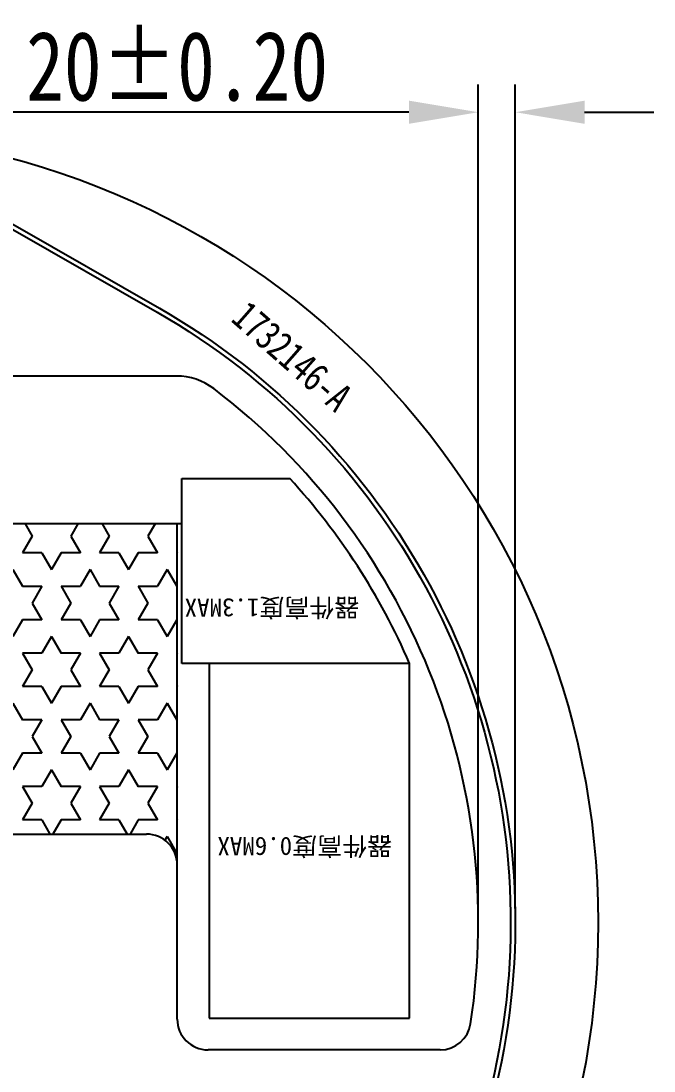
# Model space of a CAD drawing. Header units: inches. Extents: x 1586 to 1904, y -864 to -636.
# Drawn here: x 1840.36 to 1860.89, y -751.12 to -717.06 of the extents above; entities that cross this region are included whole.
import ezdxf

# ---------------------------------------------------------------- set-up
doc = ezdxf.new("R2010")
doc.units = ezdxf.units.IN
doc.header["$LTSCALE"] = 0.909449
doc.header["$MEASUREMENT"] = 0
doc.header["$PDMODE"] = 3
doc.header["$PDSIZE"] = 0.3125
doc.layers.get('0').update_dxf_attribs({"linetype": 'CONTINUOUS'})
doc.layers.get('Defpoints').update_dxf_attribs({"linetype": 'CONTINUOUS'})
doc.layers.add('DIM', color=7, linetype='CONTINUOUS')
doc.layers.add('DIM（标注）', color=3, linetype='CONTINUOUS')
doc.styles.add('CCN-1', font='', dxfattribs={"width": 0.85})
doc.styles.add('宋', font='', dxfattribs={"height": 2})
doc.styles.add('宋体', font='', dxfattribs={"width": 0.8})
doc.styles.get('CCN-1').set_extended_font_data('SimSun')
doc.styles.get('宋').set_extended_font_data('SimSun')
doc.styles.get('宋体').set_extended_font_data('SimSun')
doc.dimstyles.new('DIM-CCN', dxfattribs={"dimscale": 0.9, "dimtxt": 1.7, "dimasz": 1.8, "dimexe": 1.5, "dimexo": 0.5, "dimgap": 0.3, "dimtad": 1, "dimzin": 0, "dimdsep": 46, "dimtxsty": 'CCN-1', "dimblk": 'OPEN30', "dimcen": 0.05, "dimclrd": 256, "dimclre": 256, "dimclrt": 256, "dimadec": 0, "dimazin": 0, "dimtfac": 1, "dimtofl": 0, "dimtmove": 0, "dimatfit": 3, "dimldrblk": 'OPEN30', "dimfxl": 1, "dimtolj": 1, "dimtzin": 0, "dimlwd": -1, "dimlwe": -1, "dimarcsym": 0})

# ---------------------------------------------------------------- blocks, each defined once
blk = doc.blocks.new('*D218')
at = {"layer": 'Defpoints', "color": 0}
for p in [(1855.189, -720.021), (1855.189, -746.302), (1856.389, -746.301)]:
    blk.add_point(p, dxfattribs=at)
at = {"layer": 'DIM（标注）'}
for p, q in [((1855.189, -745.852), (1855.189, -719.121)), ((1856.389, -745.851), (1856.389, -719.121)), ((1852.939, -720.021), (1837.7, -720.021)), ((1858.639, -720.021), (1860.889, -720.021))]:
    blk.add_line(p, q, dxfattribs=at)
for points in [[(1852.939, -719.646), (1852.939, -720.396), (1855.189, -720.021)], [(1858.639, -719.646), (1858.639, -720.396), (1856.389, -720.021)]]:
    blk.add_solid(points, dxfattribs=at)
at = {"layer": 'DIM（标注）', "insert": (1844.195, -718.538), "char_height": 2.25, "attachment_point": 5, "style": '宋体'}
blk.add_mtext('\\A1;1.20±0.20', dxfattribs=at)
blk = doc.blocks.new('_Open30')
at = {"color": 0, "linetype": 'ByBlock', "lineweight": -2}
for p, q in [((-1, 0.268), (0, 0)), ((0, 0), (-1, -0.268)), ((0, 0), (-1, 0))]:
    blk.add_line(p, q, dxfattribs=at)

msp = doc.modelspace()

# ---------------------------------------------------------------- hatches: boundary and pattern name
h = msp.add_hatch()
h.set_pattern_fill('STARS', color=5, scale=5, angle=180, style=0)
h.set_pattern_definition([(180, (3049.7815, -1439.0446), (-1e-16, -1.08253175), [0.625, -0.625]), (240, (3049.7815, -1439.0446), (0.9375, -0.5412659), [0.625, -0.625]), (300, (3049.469, -1439.5858), (0.9375, 0.5412659), [0.625, -0.625])])
h.paths.add_polyline_path([(1852.224, -757.952), (1852.224, -761.952), (1857.705, -761.952), (1857.705, -757.952)])
edge = h.paths.add_edge_path()
edge.add_line((1846.224, -761.952), (1846.224, -757.952))
edge.add_line((1846.224, -757.952), (1839.424, -757.952))
edge.add_arc((1839.424, -756.952), 1, 180, 270, ccw=False)
edge.add_line((1838.424, -756.952), (1838.424, -744.433))
edge.add_arc((1839.424, -744.433), 1, 90, 180, ccw=False)
edge.add_line((1839.424, -743.433), (1844.424, -743.433))
edge.add_arc((1844.424, -744.433), 1, 0, 90, ccw=False)
edge.add_line((1845.424, -744.433), (1845.424, -733.369))
edge.add_line((1845.424, -733.369), (1824.024, -733.369))
edge.add_line((1824.024, -733.369), (1824.024, -735.735))
edge.add_arc((1822.024, -735.735), 2, -90, 0, ccw=False)
edge.add_line((1822.024, -737.735), (1821.924, -737.735))
edge.add_line((1821.924, -737.735), (1821.924, -744.933))
edge.add_arc((1823.424, -744.933), 1.5, 90, 180, ccw=False)
edge.add_line((1823.424, -743.433), (1833.424, -743.433))
edge.add_arc((1833.424, -744.433), 1, 0, 90, ccw=False)
edge.add_line((1834.424, -744.433), (1834.424, -756.952))
edge.add_arc((1839.424, -756.952), 5, 180, 270)
edge.add_line((1839.424, -761.952), (1846.224, -761.952))

# ---------------------------------------------------------------- linework, layer by layer
at = {"color": 30}
msp.add_line((1845.398, -728.577), (1826.024, -728.577), dxfattribs=at)
at = {"color": 7, "linetype": 'Continuous'}
for p, q in [((1845.572, -731.902), (1849.072, -731.902)), ((1845.572, -737.902), (1845.572, -731.902)), ((1852.96, -737.902), (1845.572, -737.902)), ((1846.46, -737.902), (1846.46, -749.402)), ((1852.96, -749.402), (1852.96, -737.902)), ((1846.46, -749.402), (1852.96, -749.402))]:
    msp.add_line(p, q, dxfattribs=at)
msp.add_line((1845.572, -733.369), (1824.024, -733.369))
at = {"color": 30, "linetype": 'Continuous'}
for p, q in [((1845.424, -749.433), (1845.424, -733.369)), ((1839.424, -743.433), (1844.424, -743.433)), ((1853.952, -750.433), (1846.424, -750.433))]:
    msp.add_line(p, q, dxfattribs=at)
at = {"color": 3}
msp.add_lwpolyline([(1824.358, -767.4, -0.618371), (1822.005, -726.377), (1826.685, -723.694, -0.130855), (1829.171, -723.032), (1833.424, -723.032), (1837.678, -723.032, -0.130855), (1840.164, -723.694), (1844.844, -726.377, -0.618371), (1842.491, -767.4), (1838.83, -768.973, -0.101815), (1836.856, -769.379), (1829.993, -769.379, -0.101815), (1828.019, -768.973)], format="xyb", close=True, dxfattribs=at)
at = {"color": 6}
msp.add_lwpolyline([(1829.171, -723.182), (1833.424, -723.182), (1837.678, -723.182), (1837.678, -723.582), (1839.606, -723.582, -0.027877), (1840.09, -723.824), (1844.77, -726.507, -0.618371), (1842.432, -767.262), (1838.771, -768.835, -0.101815), (1836.856, -769.229), (1829.993, -769.229, -0.101815), (1828.078, -768.835), (1824.417, -767.262, -0.618371), (1822.079, -726.507), (1826.759, -723.824, -0.027877), (1827.242, -723.582), (1829.171, -723.582)], format="xyb", close=True, dxfattribs=at)
at = {"color": 4, "ltscale": 0.1}
msp.add_circle((1833.424, -746.301), 25.65, dxfattribs=at)
at = {"color": 30}
msp.add_arc((1845.398, -730.577), 2, 52.7127, 90, dxfattribs=at)
at = {"color": 30, "linetype": 'Continuous'}
for centre, radius, start, end in [((1833.424, -746.302), 21.765, 351.3268, 52.7127), ((1844.424, -744.433), 1, 0, 90), ((1846.424, -749.433), 1, 180, 270), ((1853.952, -749.433), 1, 270, 351.3268)]:
    msp.add_arc(centre, radius, start, end, dxfattribs=at)
at = {"color": 7, "linetype": 'Continuous'}
msp.add_arc((1833.424, -746.302), 21.265, 23.2672, 42.6233, dxfattribs=at)

# ---------------------------------------------------------------- texts
at = {"layer": 'DIM', "color": 7, "insert": (1847.745, -726.074, -0.265), "char_height": 0.9331, "width": 34.02071, "attachment_point": 1, "rotation": 318.6849, "style": '宋体'}
msp.add_mtext('1732146-A', dxfattribs=at)
at = {"layer": 'DIM（标注）', "char_height": 0.594, "width": 13.15443, "attachment_point": 3, "rotation": 180, "line_spacing_factor": 0.9, "style": '宋'}
for s, insert in [('{\\C3;器件高度1.3MAX}', (1845.663, -736.387)), ('{\\C3;器件高度0.6MAX}', (1846.727, -744.128, 0))]:
    msp.add_mtext(s, dxfattribs=dict(at, insert=insert))

# ---------------------------------------------------------------- dimensions: what is measured, and where the dimension line sits
at = {"layer": 'DIM（标注）'}
dim = msp.add_linear_dim(base=(1855.189, -720.021), p1=(1856.389, -746.301), p2=(1855.189, -746.302), dimstyle='DIM-CCN', override={"dimtxt": 2.5, "dimasz": 2.5, "dimexe": 1, "dimtxsty": '宋体', "dimsah": 1, "dimtol": 1, "dimtp": 0.2, "dimtm": 0.2}, dxfattribs=at)
dim.commit()
dim.dimension.update_dxf_attribs({"geometry": '*D218', "text_midpoint": (1844.195, -720.021), "dimtype": 160})

doc.saveas('drawing.dxf')
